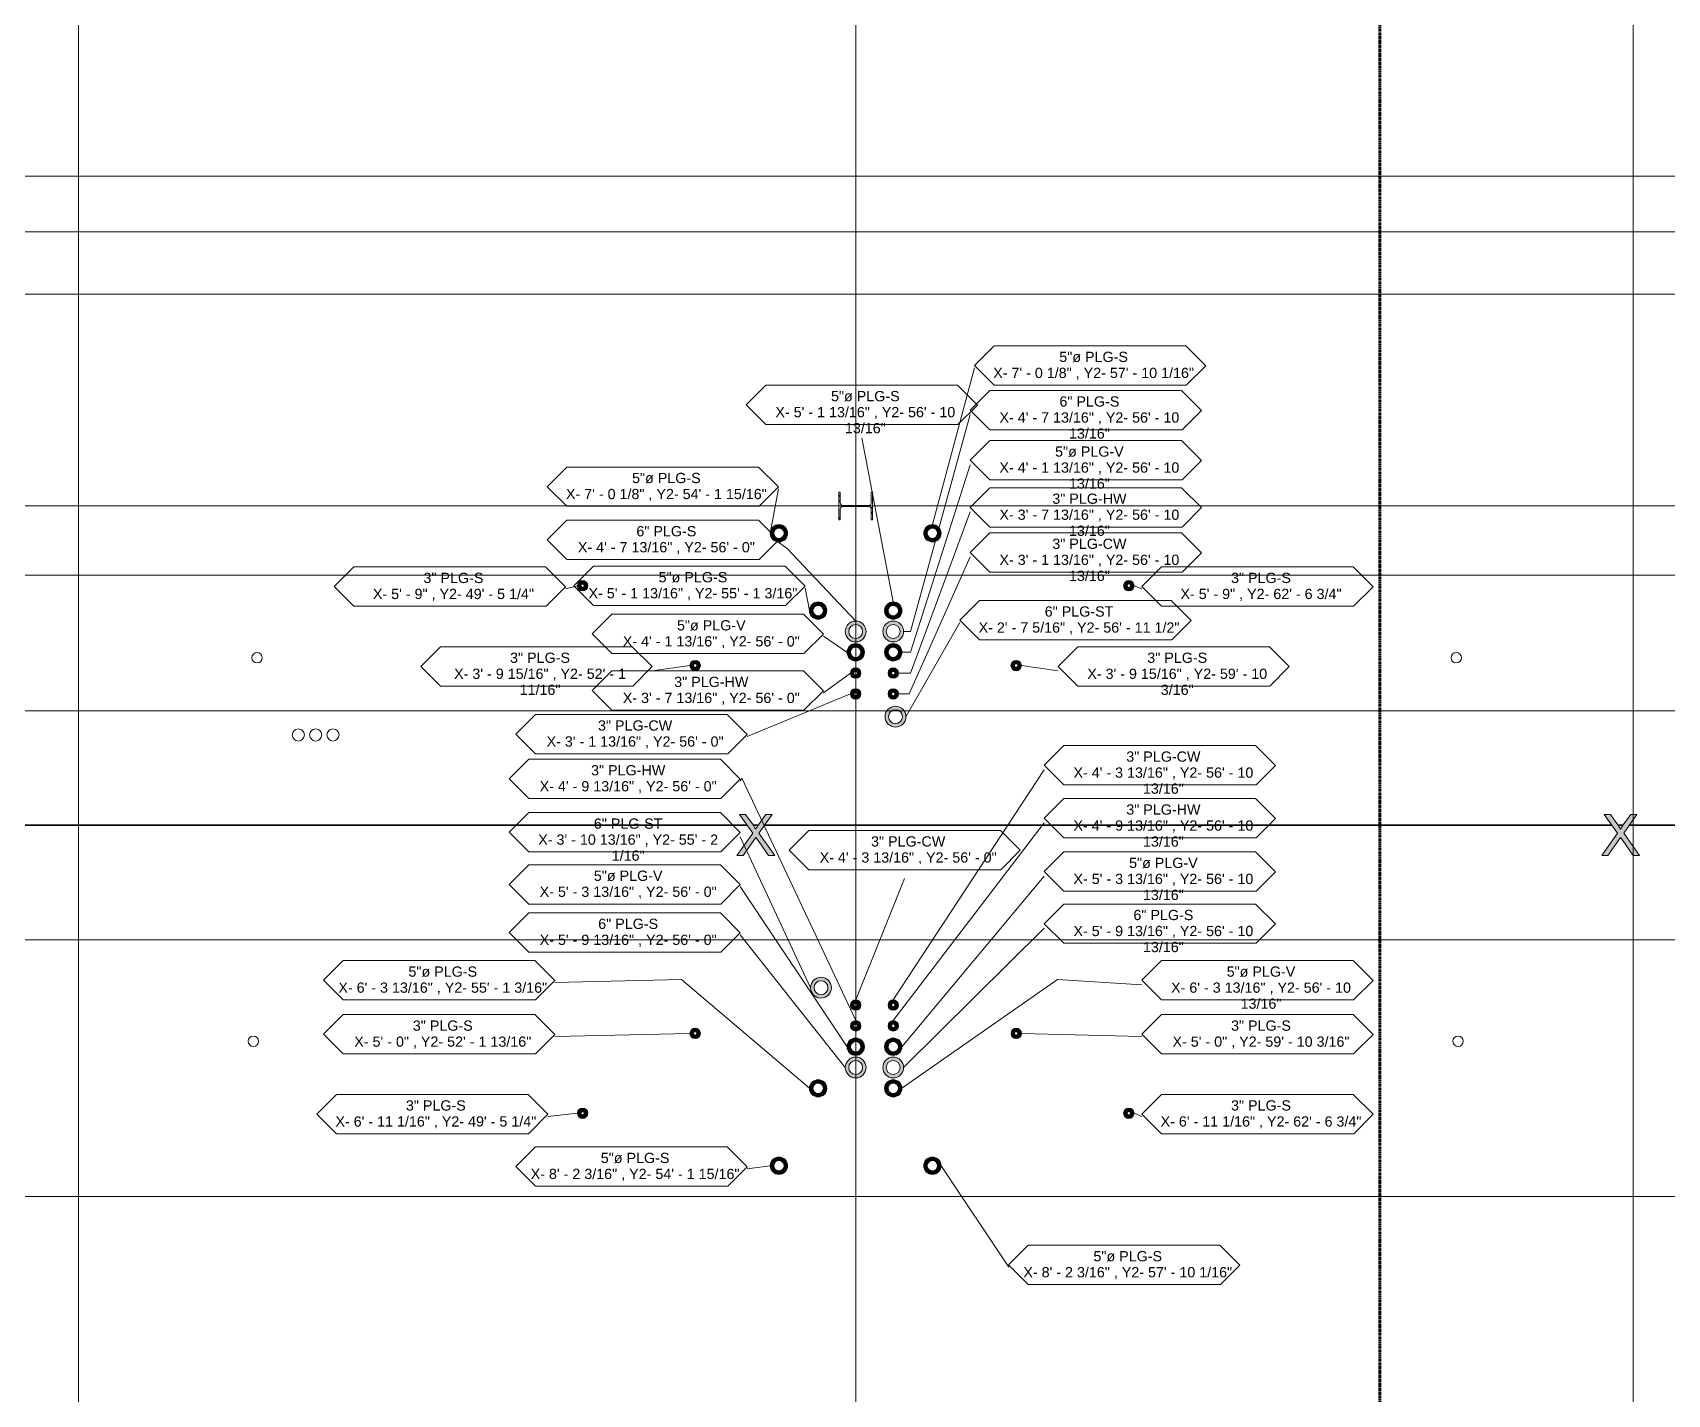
# Model space of a CAD drawing. Header units: inches. Extents: x -3670 to 241, y -250 to 1795.
# Drawn here: x -1473.2 to -1002.1, y 142 to 534.4 of the extents above; entities that cross this region are included whole.
import ezdxf

# ---------------------------------------------------------------- set-up
doc = ezdxf.new("R2010")
doc.units = ezdxf.units.IN
doc.header["$MEASUREMENT"] = 0
doc.linetypes.add('Dash', pattern=[0.25, 0.125, -0.125])
for name, color, linetype, lineweight in [('A-ANNO-MATC', 214, 'Dash', 140), ('A-DETL-MBND', 5, 'Continuous', 9), ('A-FLOR', 252, 'Continuous', 18), ('A-GENM', 13, 'Continuous', 9), ('A-GENM-IDEN', 13, 'Continuous', 9), ('S-COLS', 52, 'Continuous', 9), ('S-GRID', 1, 'Continuous', 9)]:
    doc.layers.add(name, color=color, linetype=linetype, lineweight=lineweight)
doc.styles.add('Arial_1', font='arial.ttf', dxfattribs={"height": 2.950599})

# ---------------------------------------------------------------- blocks, each defined once
blk = doc.blocks.new('W-Wide Flange-Column - W10X33-1036733-01 - SECOND LEVEL - PENENTRATIONS')
at = {"layer": 'S-COLS'}
h = blk.add_hatch(dxfattribs=at)
h.set_pattern_fill('FP_1', color=256, style=0, pattern_type=2)
h.set_pattern_definition([(315, (-398, -1236), (3.167838, 3.167838), []), (315, (-393.2, -1236), (3.167838, 3.167838), [])])
h.paths.add_polyline_path([(-3.98, -4.43), (-3.98, -4.87), (3.98, -4.87), (3.98, -4.43), (0.83, -4.43), (0.35, -4.23), (0.14, -3.74), (0.14, 3.74), (0.35, 4.23), (0.83, 4.43), (3.98, 4.43), (3.98, 4.86), (-3.98, 4.86), (-3.98, 4.43), (-0.84, 4.43), (-0.35, 4.23), (-0.15, 3.74), (-0.15, -3.74), (-0.35, -4.23), (-0.84, -4.43)], flags=0)
for p, q in [((-3.98, 4.86), (3.98, 4.86)), ((-3.98, 4.43), (-3.98, 4.86)), ((3.98, 4.86), (3.98, 4.43)), ((-0.84, 4.43), (-3.98, 4.43)), ((-0.15, -3.74), (-0.15, 3.74)), ((0.14, 3.74), (0.14, -3.74)), ((3.98, 4.43), (0.83, 4.43)), ((-3.98, -4.43), (-0.84, -4.43)), ((-3.98, -4.87), (-3.98, -4.43)), ((0.83, -4.43), (3.98, -4.43)), ((3.98, -4.43), (3.98, -4.87)), ((3.98, -4.87), (-3.98, -4.87))]:
    blk.add_line(p, q, dxfattribs=at)
for centre, start, end in [((-0.84, 3.74), 360, 90), ((0.83, 3.74), 90, 180), ((-0.84, -3.74), 270, 360), ((0.83, -3.74), 180, 270)]:
    blk.add_arc(centre, 0.69, start, end, dxfattribs=at)
blk = doc.blocks.new('TBC_Round Sleeve - Floor or Wall - TBC_Round Sleeve - Floor or Wall-1542574-01 - SECOND LEVEL - PENENTRATIONS')
at = {"layer": 'A-DETL-MBND'}
h = blk.add_hatch(color=256, dxfattribs=at)
h.paths.add_polyline_path([(-2.5, 0), (-2.41, -0.65), (-2.17, -1.25), (-1.77, -1.77), (-1.21, -2.18), (-0.65, -2.41), (0, -2.5), (0.65, -2.41), (1.25, -2.17), (1.77, -1.77), (2.17, -1.25), (2.41, -0.65), (2.5, 0), (2.41, 0.65), (2.17, 1.25), (1.77, 1.77), (1.25, 2.17), (0.65, 2.41), (0, 2.5), (-0.65, 2.41), (-1.25, 2.17), (-1.77, 1.77), (-2.17, 1.25), (-2.41, 0.65)], flags=0)
h.paths.add_polyline_path([(-1.5, 0), (-1.45, 0.39), (-1.3, 0.75), (-1.06, 1.06), (-0.75, 1.3), (-0.39, 1.45), (0, 1.5), (0.39, 1.45), (0.75, 1.3), (1.06, 1.06), (1.3, 0.75), (1.45, 0.39), (1.5, 0), (1.45, -0.39), (1.3, -0.75), (1.06, -1.06), (0.75, -1.3), (0.39, -1.45), (0, -1.5), (-0.39, -1.45), (-0.75, -1.3), (-1.06, -1.06), (-1.3, -0.75), (-1.45, -0.39)], flags=0)
for radius, start, end in [(2.5, 360, 180), (1.5, 0, 180), (2.5, 180, 360), (1.5, 180, 0)]:
    blk.add_arc((0, 0), radius, start, end, dxfattribs=at)
blk = doc.blocks.new('TBC_Round Sleeve - Floor or Wall - TBC_Round Sleeve - Floor or Wall-1542573-01 - SECOND LEVEL - PENENTRATIONS')
at = {"layer": 'A-DETL-MBND'}
h = blk.add_hatch(color=256, dxfattribs=at)
h.paths.add_polyline_path([(-1.5, 0), (-1.45, -0.39), (-1.3, -0.75), (-1.06, -1.06), (-0.75, -1.3), (-0.39, -1.45), (0, -1.5), (0.39, -1.45), (0.75, -1.3), (1.06, -1.06), (1.3, -0.75), (1.45, -0.39), (1.5, 0), (1.45, 0.39), (1.3, 0.75), (1.06, 1.06), (0.75, 1.3), (0.39, 1.45), (0, 1.5), (-0.39, 1.45), (-0.75, 1.3), (-1.06, 1.06), (-1.3, 0.75), (-1.45, 0.39)], flags=0)
h.paths.add_polyline_path([(-0.5, 0), (-0.48, 0.13), (-0.43, 0.25), (-0.35, 0.35), (-0.25, 0.43), (-0.13, 0.48), (0, 0.5), (0.13, 0.48), (0.25, 0.43), (0.35, 0.35), (0.43, 0.25), (0.48, 0.13), (0.5, 0), (0.48, -0.13), (0.43, -0.25), (0.35, -0.35), (0.25, -0.43), (0.13, -0.48), (0, -0.5), (-0.13, -0.48), (-0.25, -0.43), (-0.35, -0.35), (-0.43, -0.25), (-0.48, -0.13)], flags=0)
for radius, start, end in [(1.5, 360, 180), (0.5, 0, 180), (1.5, 180, 360), (0.5, 180, 0)]:
    blk.add_arc((0, 0), radius, start, end, dxfattribs=at)
blk = doc.blocks.new('TBC_Round Sleeve - Floor or Wall - TBC_Round Sleeve - Floor or Wall-1542575-01 - SECOND LEVEL - PENENTRATIONS')
at = {"layer": 'A-DETL-MBND'}
h = blk.add_hatch(color=256, dxfattribs=at)
h.paths.add_polyline_path([(-3, 0), (-2.9, -0.78), (-2.6, -1.5), (-2.12, -2.12), (-1.5, -2.6), (-0.78, -2.9), (0, -3), (0.78, -2.9), (1.5, -2.6), (2.12, -2.12), (2.6, -1.5), (2.9, -0.78), (3, 0), (2.9, 0.78), (2.6, 1.5), (2.12, 2.12), (1.5, 2.6), (0.78, 2.9), (0, 3), (-0.78, 2.9), (-1.5, 2.6), (-2.12, 2.12), (-2.6, 1.5), (-2.9, 0.78), (-2.97, 0.19)], flags=0)
h.paths.add_polyline_path([(-2, 0), (-1.93, 0.52), (-1.73, 1), (-1.41, 1.41), (-1, 1.73), (-0.52, 1.93), (0, 2), (0.52, 1.93), (1, 1.73), (1.41, 1.41), (1.73, 1), (1.93, 0.52), (2, 0), (1.93, -0.52), (1.73, -1), (1.41, -1.41), (1, -1.73), (0.52, -1.93), (0, -2), (-0.52, -1.93), (-1, -1.73), (-1.41, -1.41), (-1.73, -1), (-1.93, -0.52)], flags=0)
for radius, start, end in [(3, 360, 180), (2, 0, 180), (3, 180, 360), (2, 180, 0)]:
    blk.add_arc((0, 0), radius, start, end, dxfattribs=at)
blk = doc.blocks.new('Control_Line - TBC_3D ControlLine_X-1534453-01 - SECOND LEVEL - PENENTRATIONS')
at = {"layer": 'A-GENM'}
h = blk.add_hatch(color=256, dxfattribs=at)
h.paths.add_polyline_path([(3733.2, -0.13), (3735.49, -0.12), (3735.32, 0.13), (3655.53, 0.12), (3655.33, -0.02), (3655.47, -0.13), (3678.65, -0.13)], flags=0)
h.paths.add_polyline_path([(3738, -0.13), (3738, 0.13), (3737.09, 0.12), (3737.24, -0.11), (3737.25, -0.13), (3737.85, -0.13)], flags=0)
h.paths.add_polyline_path([(3653.52, -0.13), (3654, -0.12), (3654.11, -0.06), (3653.85, 0.13), (3491.31, 0.12), (3491.13, -0.13), (3615.68, -0.13)], flags=0)
h.paths.add_polyline_path([(3450.4, -0.13), (3486.29, -0.12), (3486.12, 0.13), (3242.11, 0.12), (3241.93, -0.13), (3442.53, -0.13)], flags=0)
h.paths.add_polyline_path([(3489.34, -0.13), (3489.51, 0.13), (3487.89, 0.12), (3488.04, -0.11), (3488.05, -0.13), (3488.65, -0.13)], flags=0)
h.paths.add_polyline_path([(3238.85, -0.13), (3240.14, -0.12), (3240.31, 0.13), (3238.69, 0.12), (3238.84, -0.11), (3238.85, -0.12)], flags=0)
h.paths.add_polyline_path([(3201.5, 0), (3201.5, 0), (3201.38, 0.13), (2992.9, 0.11), (2992.73, -0.13), (3201.38, -0.12), (3201.47, -0.03)], flags=0)
h.paths.add_polyline_path([(3237.09, -0.13), (3236.92, 0.13), (3201.62, 0.12), (3201.5, 0), (3201.63, -0.13), (3234.8, -0.13)], flags=0)
h.paths.add_polyline_path([(2985.6, -0.13), (2987.89, -0.12), (2987.72, 0.13), (2743.7, 0.11), (2743.53, -0.13), (2923.07, -0.13)], flags=0)
h.paths.add_polyline_path([(2990.94, -0.13), (2991.11, 0.13), (2989.5, 0.11), (2989.64, -0.11), (2989.65, -0.13), (2990.25, -0.13)], flags=0)
h.paths.add_polyline_path([(2741.05, -0.13), (2741.74, -0.12), (2741.91, 0.13), (2740.3, 0.11), (2740.44, -0.11), (2740.45, -0.13)], flags=0)
h.paths.add_polyline_path([(2734.17, -0.13), (2738.69, -0.12), (2738.52, 0.13), (2494.5, 0.11), (2494.33, -0.13), (2702.69, -0.13)], flags=0)
h.paths.add_polyline_path([(2489.49, -0.13), (2489.32, 0.13), (2245.3, 0.11), (2245.13, -0.13), (2487.2, -0.13)], flags=0)
h.paths.add_polyline_path([(2492.54, -0.13), (2492.71, 0.13), (2491.1, 0.11), (2491.24, -0.11), (2491.25, -0.13), (2491.85, -0.13)], flags=0)
h.paths.add_polyline_path([(2240.29, -0.13), (2240.12, 0.13), (1996.1, 0.11), (1995.93, -0.13), (2238, -0.13)], flags=0)
h.paths.add_polyline_path([(2243.34, -0.13), (2243.51, 0.13), (2241.9, 0.11), (2242.04, -0.11), (2242.05, -0.13), (2242.65, -0.13)], flags=0)
h.paths.add_polyline_path([(1991.09, -0.13), (1990.92, 0.13), (1746.9, 0.11), (1746.73, -0.13), (1988.8, -0.13)], flags=0)
h.paths.add_polyline_path([(1992.85, -0.13), (1994.14, -0.11), (1994.31, 0.13), (1992.7, 0.11), (1992.84, -0.11), (1992.85, -0.12)], flags=0)
h.paths.add_polyline_path([(1743.65, -0.13), (1744.94, -0.11), (1745.11, 0.13), (1743.5, 0.11), (1743.64, -0.11), (1743.64, -0.12)], flags=0)
h.paths.add_polyline_path([(1599.5, 0), (1599.37, 0.13), (1497.7, 0.12), (1497.53, -0.13), (1599.39, -0.11), (1599.5, -0.01)], flags=0)
h.paths.add_polyline_path([(1726.73, -0.13), (1741.89, -0.11), (1741.72, 0.13), (1599.62, 0.12), (1599.5, 0), (1599.62, -0.13), (1663.77, -0.13)], flags=0)
h.paths.add_polyline_path([(1474.87, -0.13), (1492.68, -0.11), (1492.52, 0.13), (1248.5, 0.12), (1248.33, -0.13), (1348.94, -0.13)], flags=0)
h.paths.add_polyline_path([(1494.45, -0.13), (1495.74, -0.11), (1495.91, 0.13), (1494.29, 0.12), (1494.44, -0.11), (1494.44, -0.12)], flags=0)
h.paths.add_polyline_path([(1245.25, -0.13), (1246.55, -0.11), (1246.71, 0.13), (1245.09, 0.12), (1245.24, -0.11), (1245.24, -0.12)], flags=0)
h.paths.add_polyline_path([(1223.01, -0.13), (1243.48, -0.11), (1243.32, 0.13), (999.3, 0.12), (999.13, -0.13), (1160.05, -0.13)], flags=0)
h.paths.add_polyline_path([(994.29, -0.13), (994.12, 0.13), (750.11, 0.12), (749.93, -0.13), (992, -0.13)], flags=0)
h.paths.add_polyline_path([(997.34, -0.13), (997.51, 0.13), (995.89, 0.12), (996.04, -0.11), (996.05, -0.13), (996.65, -0.13)], flags=0)
h.paths.add_polyline_path([(747.45, -0.13), (748.15, -0.11), (748.31, 0.13), (746.69, 0.12), (746.84, -0.11), (746.85, -0.13)], flags=0)
h.paths.add_polyline_path([(742.8, -0.13), (745.08, -0.11), (744.92, 0.13), (500.91, 0.12), (500.73, -0.13), (719.29, -0.13)], flags=0)
h.paths.add_polyline_path([(474, 0), (473.87, 0.13), (375.59, 0.12), (375.39, -0.02), (375.54, -0.13), (473.88, -0.12), (474, 0)], flags=0)
h.paths.add_polyline_path([(495.89, -0.13), (495.72, 0.13), (474.12, 0.12), (474, 0), (474.12, -0.13), (493.6, -0.13)], flags=0)
h.paths.add_polyline_path([(498.25, -0.13), (498.94, -0.12), (499.11, 0.13), (497.49, 0.12), (497.64, -0.11), (497.65, -0.13)], flags=0)
h.paths.add_polyline_path([(372.98, -0.13), (374.07, -0.12), (374.17, -0.06), (373.92, 0.13), (251.71, 0.12), (251.53, -0.13), (357.24, -0.13)], flags=0)
h.paths.add_polyline_path([(249.05, -0.13), (249.74, -0.12), (249.91, 0.13), (248.29, 0.12), (248.44, -0.11), (248.45, -0.13)], flags=0)
h.paths.add_polyline_path([(244.4, -0.13), (246.69, -0.12), (246.52, 0.13), (225.59, 0.12), (225.39, -0.02), (225.54, -0.13), (225.88, -0.13)], flags=0)
h.paths.add_polyline_path([(223.58, -0.13), (224.07, -0.12), (224.17, -0.06), (223.92, 0.13), (83.66, 0.12), (83.46, -0.02), (83.61, -0.13), (215.57, -0.13)], flags=0)
h.paths.add_polyline_path([(82.13, -0.13), (82.24, -0.06), (81.98, 0.13), (2.72, 0.12), (2.72, -0.13), (81.65, -0.13)], flags=0)
for points in [[(2248.16, -8.71), (2243.6, -2.29), (2247.42, 3.1), (2245.62, 3.1), (2242.65, -1.1), (2241.92, 0.08), (2239.77, 3.1), (2238, 3.1), (2241.82, -2.27), (2237.26, -8.71), (2239.06, -8.71), (2242.72, -3.54), (2246.38, -8.71)], [(2497.36, -8.71), (2492.8, -2.29), (2496.62, 3.1), (2494.82, 3.1), (2491.85, -1.1), (2491.12, 0.08), (2488.97, 3.1), (2487.2, 3.1), (2491.02, -2.27), (2486.46, -8.71), (2488.26, -8.71), (2491.92, -3.54), (2495.58, -8.71)]]:
    blk.add_hatch(color=256, dxfattribs=at).paths.add_polyline_path(points, flags=0)
for p, q in [((2240.12, 0.13), (1996.11, 0.13)), ((2239.77, 3.1), (2238, 3.1)), ((2238, 3.1), (2241.82, -2.27)), ((2241.92, 0.08), (2239.77, 3.1)), ((2243.51, 0.13), (2241.89, 0.13)), ((2242.65, -1.1), (2241.92, 0.08)), ((2243.49, 0.1), (2242.65, -1.1)), ((2245.62, 3.1), (2243.49, 0.1)), ((2243.6, -2.29), (2247.42, 3.1)), ((2489.32, 0.13), (2245.31, 0.13)), ((2247.42, 3.1), (2245.62, 3.1)), ((2488.97, 3.1), (2487.2, 3.1)), ((2487.2, 3.1), (2491.02, -2.27)), ((2491.12, 0.08), (2488.97, 3.1)), ((2492.71, 0.13), (2491.09, 0.13)), ((2491.85, -1.1), (2491.12, 0.08)), ((2492.69, 0.1), (2491.85, -1.1)), ((2494.82, 3.1), (2492.69, 0.1)), ((2492.8, -2.29), (2496.62, 3.1)), ((2738.52, 0.13), (2494.51, 0.13)), ((2496.62, 3.1), (2494.82, 3.1)), ((1995.93, -0.13), (2240.29, -0.13)), ((2241.82, -2.27), (2237.26, -8.71)), ((2239.06, -8.71), (2242.02, -4.52)), ((2242.02, -4.52), (2242.72, -3.54)), ((2242.05, -0.13), (2243.34, -0.13)), ((2242.72, -3.54), (2243.35, -4.43)), ((2243.35, -4.43), (2246.38, -8.71)), ((2248.16, -8.71), (2243.6, -2.29)), ((2245.13, -0.13), (2489.49, -0.13)), ((2491.02, -2.27), (2486.46, -8.71)), ((2488.26, -8.71), (2491.22, -4.52)), ((2491.22, -4.52), (2491.92, -3.54)), ((2491.25, -0.13), (2492.54, -0.13)), ((2491.92, -3.54), (2492.55, -4.43)), ((2492.55, -4.43), (2495.58, -8.71)), ((2497.36, -8.71), (2492.8, -2.29)), ((2494.33, -0.13), (2738.69, -0.13)), ((2237.26, -8.71), (2239.06, -8.71)), ((2246.38, -8.71), (2248.16, -8.71)), ((2486.46, -8.71), (2488.26, -8.71)), ((2495.58, -8.71), (2497.36, -8.71))]:
    blk.add_line(p, q, dxfattribs=at)
blk = doc.blocks.new('TBC_Sleeve Element Tag_v2 - Sleeves Located-1541821-01 - SECOND LEVEL - PENENTRATIONS')
at = {"layer": 'A-GENM-IDEN'}
for p, q in [((-0.423, 0.029), (-0.6, -0.148)), ((1.303, 0.029), (-0.423, 0.029)), ((1.482, -0.15), (1.303, 0.029)), ((-0.6, -0.148), (-0.423, -0.325)), ((1.307, -0.325), (1.482, -0.15)), ((-0.423, -0.325), (1.307, -0.325))]:
    blk.add_line(p, q, dxfattribs=at)

msp = doc.modelspace()

# ---------------------------------------------------------------- linework, layer by layer
at = {"layer": 'A-ANNO-MATC'}
msp.add_line((-1084.99997, 1750.74758), (-1084.99997, -206.10436), dxfattribs=at)
at = {"layer": 'A-FLOR'}
for centre, radius, start, end in [((-1258.12216, 390.12467), 2.5, 90, 270), ((-1258.12216, 390.12467), 2.5, 270, 90), ((-1213.89216, 390.12467), 2.5, 90, 270), ((-1213.89216, 390.12467), 2.5, 270, 90), ((-1314.69711, 374.99837), 1.5, 90, 270), ((-1314.69711, 374.99837), 1.5, 270, 90), ((-1157.30289, 375.00163), 1.5, 90, 270), ((-1157.30289, 375.00163), 1.5, 270, 90), ((-1246.82297, 367.82289), 2.5, 90, 270), ((-1246.82297, 367.82289), 2.5, 270, 90), ((-1225.19135, 367.82289), 2.5, 90, 270), ((-1225.19135, 367.82289), 2.5, 270, 90), ((-1236.00716, 361.82289), 3, 90, 270), ((-1236.00716, 361.82289), 3, 270, 90), ((-1225.19135, 361.82289), 3, 90, 270), ((-1225.19135, 361.82289), 3, 270, 90), ((-1236.00716, 355.82289), 2.5, 90, 270), ((-1236.00716, 355.82289), 2.5, 270, 90), ((-1225.19135, 355.82289), 2.5, 90, 270), ((-1225.19135, 355.82289), 2.5, 270, 90), ((-1408.50206, 354.25086), 1.5, 90, 270), ((-1408.50206, 354.25086), 1.5, 270, 90), ((-1282.26017, 352.00163), 1.5, 90, 270), ((-1282.26017, 352.00163), 1.5, 270, 90), ((-1189.75415, 352.00163), 1.5, 90, 270), ((-1189.75415, 352.00163), 1.5, 270, 90), ((-1062.93544, 354.25086), 1.5, 90, 270), ((-1062.93544, 354.25086), 1.5, 270, 90), ((-1236.00716, 349.82289), 1.5, 90, 270), ((-1236.00716, 349.82289), 1.5, 270, 90), ((-1225.19135, 349.82289), 1.5, 90, 270), ((-1225.19135, 349.82289), 1.5, 270, 90), ((-1236.00716, 343.82289), 1.5, 90, 270), ((-1236.00716, 343.82289), 1.5, 270, 90), ((-1225.19135, 343.82289), 1.5, 90, 270), ((-1225.19135, 343.82289), 1.5, 270, 90), ((-1224.52407, 337.26957), 3, 90, 270), ((-1224.52407, 337.26957), 3, 270, 90), ((-1396.61342, 332.00401), 1.75, 90, 270), ((-1396.61342, 332.00401), 1.75, 270, 90), ((-1391.61342, 332.00401), 1.75, 90, 270), ((-1391.61342, 332.00401), 1.75, 270, 90), ((-1386.61342, 332.00401), 1.75, 90, 270), ((-1386.61342, 332.00401), 1.75, 270, 90), ((-1246, 259.1743), 3, 90, 270), ((-1246, 259.1743), 3, 270, 90), ((-1236, 254.1743), 1.5, 90, 270), ((-1236, 254.1743), 1.5, 270, 90), ((-1225.18419, 254.1743), 1.5, 90, 270), ((-1225.18419, 254.1743), 1.5, 270, 90), ((-1236, 248.1743), 1.5, 90, 270), ((-1236, 248.1743), 1.5, 270, 90), ((-1225.18419, 248.1743), 1.5, 90, 270), ((-1225.18419, 248.1743), 1.5, 270, 90), ((-1409.57206, 243.75226), 1.5, 90, 270), ((-1409.57206, 243.75226), 1.5, 270, 90), ((-1282.25301, 245.99556), 1.5, 90, 270), ((-1282.25301, 245.99556), 1.5, 270, 90), ((-1189.74699, 245.99556), 1.5, 90, 270), ((-1189.74699, 245.99556), 1.5, 270, 90), ((-1062.42794, 243.75226), 1.5, 90, 270), ((-1062.42794, 243.75226), 1.5, 270, 90), ((-1236, 242.1743), 2.5, 90, 270), ((-1236, 242.1743), 2.5, 270, 90), ((-1225.18419, 242.1743), 2.5, 90, 270), ((-1225.18419, 242.1743), 2.5, 270, 90), ((-1236, 236.1743), 3, 90, 270), ((-1236, 236.1743), 3, 270, 90), ((-1225.18419, 236.1743), 3, 90, 270), ((-1225.18419, 236.1743), 3, 270, 90), ((-1246.81581, 230.1743), 2.5, 90, 270), ((-1246.81581, 230.1743), 2.5, 270, 90), ((-1225.18419, 230.1743), 2.5, 90, 270), ((-1225.18419, 230.1743), 2.5, 270, 90), ((-1314.69711, 222.99837), 1.5, 90, 270), ((-1314.69711, 222.99837), 1.5, 270, 90), ((-1157.30211, 222.99837), 1.5, 90, 270), ((-1157.30211, 222.99837), 1.5, 270, 90), ((-1258.115, 207.87251), 2.5, 90, 270), ((-1258.115, 207.87251), 2.5, 270, 90), ((-1213.885, 207.87251), 2.5, 90, 270), ((-1213.885, 207.87251), 2.5, 270, 90)]:
    msp.add_arc(centre, radius, start, end, dxfattribs=at)
at = {"layer": 'A-GENM-IDEN'}
for p, q in [((-1213.89216, 392.62467), (-1201.75855, 437.80577)), ((-1220.18473, 361.82289), (-1202.9719, 424.30838)), ((-1225.19135, 370.32289), (-1234.23226, 417.64272)), ((-1220.18473, 355.82289), (-1202.9719, 409.87765)), ((-1260.62216, 390.12467), (-1258.266, 402.89965)), ((-1220.18473, 349.82289), (-1202.9719, 396.28885)), ((-1255.79092, 385.72138), (-1258.266, 387.56402)), ((-1236.00716, 364.82289), (-1255.79092, 385.72138)), ((-1220.59851, 343.82289), (-1202.9719, 383.28885)), ((-1316.19711, 374.99837), (-1319.6241, 374.10173)), ((-1249.32297, 367.82289), (-1250.60491, 374.31048)), ((-1155.80289, 375.00163), (-1153.5219, 374.10498)), ((-1221.52407, 337.26957), (-1205.95391, 364.43485)), ((-1238.50716, 355.82289), (-1245.31511, 360.45204)), ((-1222.19135, 361.82289), (-1220.18473, 361.82289)), ((-1222.69135, 355.82289), (-1220.18473, 355.82289)), ((-1283.76017, 352.00163), (-1294.66539, 350.45593)), ((-1237.50716, 349.82289), (-1245.31511, 344.14929)), ((-1223.69135, 349.82289), (-1220.18473, 349.82289)), ((-1188.25415, 352.00163), (-1177.6599, 350.45593)), ((-1237.50716, 343.82289), (-1267.27652, 331.58264)), ((-1223.69135, 343.82289), (-1220.59851, 343.82289)), ((-1225.18419, 255.6743), (-1181.6505, 321.97269)), ((-1268.76494, 319.58133), (-1269.27083, 318.68469)), ((-1236, 249.6743), (-1268.76494, 319.58133)), ((-1225.18419, 249.6743), (-1181.6505, 306.72193)), ((-1249, 259.1743), (-1269.27083, 302.66261)), ((-1238.5, 242.1743), (-1269.27083, 288.28931)), ((-1236, 255.6743), (-1221.89032, 290.62204)), ((-1222.68419, 242.1743), (-1181.6505, 291.34891)), ((-1239, 236.1743), (-1269.27083, 274.4363)), ((-1222.18419, 236.1743), (-1181.6505, 276.32656)), ((-1286.18759, 261.55854), (-1322.69569, 260.6619)), ((-1249.31581, 230.1743), (-1286.18759, 261.55854)), ((-1222.68419, 230.1743), (-1177.86605, 261.55854)), ((-1177.86605, 261.55854), (-1153.5219, 260.01285)), ((-1283.75301, 245.99556), (-1322.69569, 245.09891)), ((-1188.24699, 245.99556), (-1153.5219, 245.09891)), ((-1316.19711, 222.99837), (-1324.69, 222.10173)), ((-1155.80211, 222.99837), (-1153.51474, 222.10173)), ((-1260.615, 207.87251), (-1267.27652, 206.97587)), ((-1211.385, 207.87251), (-1191.91694, 178.65312))]:
    msp.add_line(p, q, dxfattribs=at)
at = {"layer": 'S-GRID'}
for p, q in [((-1460, 1782.99758), (-1460, -238.35436)), ((-1236, 1782.99758), (-1236, -238.35436)), ((-1012, -238.35436), (-1012, 1782.99758)), ((-3580, 493), (228, 493)), ((-3580, 477), (228, 477)), ((-3580, 459), (228, 459)), ((-3580, 398), (228, 398)), ((-3580, 378), (228, 378)), ((-3580, 339), (226, 339)), ((228, 273), (-3580, 273)), ((228, 199), (-3580, 199))]:
    msp.add_line(p, q, dxfattribs=at)

# ---------------------------------------------------------------- block references
at = {"layer": 'A-GENM', "rotation": 90}
for name, p in [('TBC_Round Sleeve - Floor or Wall - TBC_Round Sleeve - Floor or Wall-1542574-01 - SECOND LEVEL - PENENTRATIONS', (-1258.12216, 390.12467)), ('TBC_Round Sleeve - Floor or Wall - TBC_Round Sleeve - Floor or Wall-1542574-01 - SECOND LEVEL - PENENTRATIONS', (-1213.89216, 390.12467)), ('TBC_Round Sleeve - Floor or Wall - TBC_Round Sleeve - Floor or Wall-1542573-01 - SECOND LEVEL - PENENTRATIONS', (-1314.69711, 374.99837)), ('TBC_Round Sleeve - Floor or Wall - TBC_Round Sleeve - Floor or Wall-1542573-01 - SECOND LEVEL - PENENTRATIONS', (-1157.30289, 375.00163)), ('TBC_Round Sleeve - Floor or Wall - TBC_Round Sleeve - Floor or Wall-1542574-01 - SECOND LEVEL - PENENTRATIONS', (-1246.82297, 367.82289)), ('TBC_Round Sleeve - Floor or Wall - TBC_Round Sleeve - Floor or Wall-1542574-01 - SECOND LEVEL - PENENTRATIONS', (-1225.19135, 367.82289)), ('TBC_Round Sleeve - Floor or Wall - TBC_Round Sleeve - Floor or Wall-1542575-01 - SECOND LEVEL - PENENTRATIONS', (-1236.00716, 361.82289)), ('TBC_Round Sleeve - Floor or Wall - TBC_Round Sleeve - Floor or Wall-1542575-01 - SECOND LEVEL - PENENTRATIONS', (-1225.19135, 361.82289)), ('TBC_Round Sleeve - Floor or Wall - TBC_Round Sleeve - Floor or Wall-1542574-01 - SECOND LEVEL - PENENTRATIONS', (-1236.00716, 355.82289)), ('TBC_Round Sleeve - Floor or Wall - TBC_Round Sleeve - Floor or Wall-1542574-01 - SECOND LEVEL - PENENTRATIONS', (-1225.19135, 355.82289)), ('TBC_Round Sleeve - Floor or Wall - TBC_Round Sleeve - Floor or Wall-1542573-01 - SECOND LEVEL - PENENTRATIONS', (-1282.26017, 352.00163)), ('TBC_Round Sleeve - Floor or Wall - TBC_Round Sleeve - Floor or Wall-1542573-01 - SECOND LEVEL - PENENTRATIONS', (-1189.75415, 352.00163)), ('TBC_Round Sleeve - Floor or Wall - TBC_Round Sleeve - Floor or Wall-1542573-01 - SECOND LEVEL - PENENTRATIONS', (-1236.00716, 349.82289)), ('TBC_Round Sleeve - Floor or Wall - TBC_Round Sleeve - Floor or Wall-1542573-01 - SECOND LEVEL - PENENTRATIONS', (-1225.19135, 349.82289)), ('TBC_Round Sleeve - Floor or Wall - TBC_Round Sleeve - Floor or Wall-1542573-01 - SECOND LEVEL - PENENTRATIONS', (-1236.00716, 343.82289)), ('TBC_Round Sleeve - Floor or Wall - TBC_Round Sleeve - Floor or Wall-1542573-01 - SECOND LEVEL - PENENTRATIONS', (-1225.19135, 343.82289)), ('TBC_Round Sleeve - Floor or Wall - TBC_Round Sleeve - Floor or Wall-1542575-01 - SECOND LEVEL - PENENTRATIONS', (-1224.52407, 337.26957)), ('TBC_Round Sleeve - Floor or Wall - TBC_Round Sleeve - Floor or Wall-1542575-01 - SECOND LEVEL - PENENTRATIONS', (-1246, 259.1743)), ('TBC_Round Sleeve - Floor or Wall - TBC_Round Sleeve - Floor or Wall-1542573-01 - SECOND LEVEL - PENENTRATIONS', (-1236, 254.1743)), ('TBC_Round Sleeve - Floor or Wall - TBC_Round Sleeve - Floor or Wall-1542573-01 - SECOND LEVEL - PENENTRATIONS', (-1225.18419, 254.1743)), ('TBC_Round Sleeve - Floor or Wall - TBC_Round Sleeve - Floor or Wall-1542573-01 - SECOND LEVEL - PENENTRATIONS', (-1236, 248.1743)), ('TBC_Round Sleeve - Floor or Wall - TBC_Round Sleeve - Floor or Wall-1542573-01 - SECOND LEVEL - PENENTRATIONS', (-1225.18419, 248.1743)), ('TBC_Round Sleeve - Floor or Wall - TBC_Round Sleeve - Floor or Wall-1542573-01 - SECOND LEVEL - PENENTRATIONS', (-1282.25301, 245.99556)), ('TBC_Round Sleeve - Floor or Wall - TBC_Round Sleeve - Floor or Wall-1542573-01 - SECOND LEVEL - PENENTRATIONS', (-1189.74699, 245.99556)), ('TBC_Round Sleeve - Floor or Wall - TBC_Round Sleeve - Floor or Wall-1542574-01 - SECOND LEVEL - PENENTRATIONS', (-1236, 242.1743)), ('TBC_Round Sleeve - Floor or Wall - TBC_Round Sleeve - Floor or Wall-1542574-01 - SECOND LEVEL - PENENTRATIONS', (-1225.18419, 242.1743)), ('TBC_Round Sleeve - Floor or Wall - TBC_Round Sleeve - Floor or Wall-1542575-01 - SECOND LEVEL - PENENTRATIONS', (-1236, 236.1743)), ('TBC_Round Sleeve - Floor or Wall - TBC_Round Sleeve - Floor or Wall-1542575-01 - SECOND LEVEL - PENENTRATIONS', (-1225.18419, 236.1743)), ('TBC_Round Sleeve - Floor or Wall - TBC_Round Sleeve - Floor or Wall-1542574-01 - SECOND LEVEL - PENENTRATIONS', (-1246.81581, 230.1743)), ('TBC_Round Sleeve - Floor or Wall - TBC_Round Sleeve - Floor or Wall-1542574-01 - SECOND LEVEL - PENENTRATIONS', (-1225.18419, 230.1743)), ('TBC_Round Sleeve - Floor or Wall - TBC_Round Sleeve - Floor or Wall-1542573-01 - SECOND LEVEL - PENENTRATIONS', (-1314.69711, 222.99837)), ('TBC_Round Sleeve - Floor or Wall - TBC_Round Sleeve - Floor or Wall-1542573-01 - SECOND LEVEL - PENENTRATIONS', (-1157.30211, 222.99837)), ('TBC_Round Sleeve - Floor or Wall - TBC_Round Sleeve - Floor or Wall-1542574-01 - SECOND LEVEL - PENENTRATIONS', (-1258.115, 207.87251)), ('TBC_Round Sleeve - Floor or Wall - TBC_Round Sleeve - Floor or Wall-1542574-01 - SECOND LEVEL - PENENTRATIONS', (-1213.885, 207.87251))]:
    msp.add_blockref(name, p, dxfattribs=at)
at = {"layer": 'A-GENM'}
msp.add_blockref('Control_Line - TBC_3D ControlLine_X-1534453-01 - SECOND LEVEL - PENENTRATIONS', (-3507.5, 306), dxfattribs=at)
at = {"layer": 'A-GENM-IDEN', "xscale": 31.99999999999999, "yscale": 31.99999999999999, "zscale": 31.99999999999999}
for p in [(-1182.57164, 443.18769), (-1248.3491, 431.87398), (-1183.78499, 430.33935), (-1183.78499, 415.90861), (-1305.68659, 408.28157), (-1183.78499, 402.31981), (-1305.68659, 392.94593), (-1183.78499, 389.31981), (-1367.0447, 379.48364), (-1298.0255, 379.6924), (-1134.33498, 379.4869), (-1186.767, 369.81676), (-1292.7357, 365.83396), (-1342.08598, 356.4869), (-1158.47299, 356.4869), (-1292.7357, 349.5312), (-1314.69711, 336.96456), (-1162.46358, 328.00366), (-1316.69142, 324.0666), (-1162.46358, 312.75289), (-1316.69142, 308.69358), (-1236.00716, 303.55521), (-1162.46358, 297.37987), (-1316.69142, 293.67123), (-1162.46358, 282.35752), (-1316.69142, 279.81821), (-1370.11628, 266.04381), (-1134.33498, 266.04381), (-1370.11628, 250.48083), (-1134.33498, 250.48083), (-1372.11059, 227.48364), (-1134.32782, 227.48364), (-1314.69711, 212.35778), (-1172.73003, 184.03504)]:
    msp.add_blockref('TBC_Sleeve Element Tag_v2 - Sleeves Located-1541821-01 - SECOND LEVEL - PENENTRATIONS', p, dxfattribs=at)
at = {"layer": 'S-COLS', "rotation": 89.99999999999999}
msp.add_blockref('W-Wide Flange-Column - W10X33-1036733-01 - SECOND LEVEL - PENENTRATIONS', (-1236, 398), dxfattribs=at)

# ---------------------------------------------------------------- texts
at = {"layer": 'A-GENM-IDEN', "char_height": 2.9505988, "attachment_point": 2, "line_spacing_factor": 0.938532, "style": 'Arial_1'}
for s, insert, width in [('5"ø PLG-S\\PX- 7\' - 0 1/8" , Y2- 57\' - 10 1/16"', (-1167.44307, 442.4301), 68.832), ('5"ø PLG-S\\PX- 5\' - 1 13/16" , Y2- 56\' - 10\\P13/16"', (-1233.22053, 431.11639), 61.632), ('6" PLG-S\\PX- 4\' - 7 13/16" , Y2- 56\' - 10\\P13/16"', (-1168.65642, 429.58176), 61.632), ('5"ø PLG-V\\PX- 4\' - 1 13/16" , Y2- 56\' - 10\\P13/16"', (-1168.65642, 415.15102), 61.632), ('5"ø PLG-S\\PX- 7\' - 0 1/8" , Y2- 54\' - 1 15/16"', (-1290.55802, 407.52398), 68.832), ('3" PLG-HW\\PX- 3\' - 7 13/16" , Y2- 56\' - 10\\P13/16"', (-1168.65642, 401.56223), 61.632), ('6" PLG-S\\PX- 4\' - 7 13/16" , Y2- 56\' - 0"', (-1290.55802, 392.18835), 60.624), ('3" PLG-CW\\PX- 3\' - 1 13/16" , Y2- 56\' - 10\\P13/16"', (-1168.65642, 388.56223), 61.632), ('3" PLG-S\\PX- 5\' - 9" , Y2- 49\' - 5 1/4"', (-1351.91613, 378.72605), 55.152), ('5"ø PLG-S\\PX- 5\' - 1 13/16" , Y2- 55\' - 1 3/16"', (-1282.89693, 378.93481), 71.568), ('3" PLG-S\\PX- 5\' - 9" , Y2- 62\' - 6 3/4"', (-1119.20641, 378.72931), 55.152), ('6" PLG-ST\\PX- 2\' - 7 5/16" , Y2- 56\' - 11 1/2"', (-1171.63843, 369.05917), 68.472), ('5"ø PLG-V\\PX- 4\' - 1 13/16" , Y2- 56\' - 0"', (-1277.60713, 365.07637), 60.624), ('3" PLG-S\\PX- 3\' - 9 15/16" , Y2- 52\' - 1\\P11/16"', (-1326.95741, 355.72931), 58.896), ('3" PLG-S\\PX- 3\' - 9 15/16" , Y2- 59\' - 10\\P3/16"', (-1143.34442, 355.72931), 61.632), ('3" PLG-HW\\PX- 3\' - 7 13/16" , Y2- 56\' - 0"', (-1277.60713, 348.77362), 60.624), ('3" PLG-CW\\PX- 3\' - 1 13/16" , Y2- 56\' - 0"', (-1299.56854, 336.20697), 60.624), ('3" PLG-CW\\PX- 4\' - 3 13/16" , Y2- 56\' - 10\\P13/16"', (-1147.33501, 327.24607), 61.632), ('3" PLG-HW\\PX- 4\' - 9 13/16" , Y2- 56\' - 0"', (-1301.56285, 323.30901), 60.624), ('3" PLG-HW\\PX- 4\' - 9 13/16" , Y2- 56\' - 10\\P13/16"', (-1147.33501, 311.9953), 61.632), ('6" PLG-ST\\PX- 3\' - 10 13/16" , Y2- 55\' - 2\\P1/16"', (-1301.56285, 307.93599), 61.632), ('3" PLG-CW\\PX- 4\' - 3 13/16" , Y2- 56\' - 0"', (-1220.87859, 302.79762), 60.624), ('5"ø PLG-V\\PX- 5\' - 3 13/16" , Y2- 56\' - 0"', (-1301.56285, 292.91364), 60.624), ('5"ø PLG-V\\PX- 5\' - 3 13/16" , Y2- 56\' - 10\\P13/16"', (-1147.33501, 296.62228), 61.632), ('6" PLG-S\\PX- 5\' - 9 13/16" , Y2- 56\' - 0"', (-1301.56285, 279.06062), 60.624), ('6" PLG-S\\PX- 5\' - 9 13/16" , Y2- 56\' - 10\\P13/16"', (-1147.33501, 281.59993), 61.632), ('5"ø PLG-S\\PX- 6\' - 3 13/16" , Y2- 55\' - 1 3/16"', (-1354.98771, 265.28622), 71.568), ('5"ø PLG-V\\PX- 6\' - 3 13/16" , Y2- 56\' - 10\\P13/16"', (-1119.20641, 265.28622), 61.632), ('3" PLG-S\\PX- 5\' - 0" , Y2- 52\' - 1 13/16"', (-1354.98771, 249.72324), 60.624), ('3" PLG-S\\PX- 5\' - 0" , Y2- 59\' - 10 3/16"', (-1119.20641, 249.72324), 60.624), ('3" PLG-S\\PX- 6\' - 11 1/16" , Y2- 49\' - 5 1/4"', (-1356.98202, 226.72605), 68.472), ('3" PLG-S\\PX- 6\' - 11 1/16" , Y2- 62\' - 6 3/4"', (-1119.19925, 226.72605), 68.472), ('5"ø PLG-S\\PX- 8\' - 2 3/16" , Y2- 54\' - 1 15/16"', (-1299.56854, 211.60019), 71.568), ('5"ø PLG-S\\PX- 8\' - 2 3/16" , Y2- 57\' - 10 1/16"', (-1157.60146, 183.27745), 71.568)]:
    msp.add_mtext(s, dxfattribs=dict(at, insert=insert, width=width))

doc.saveas('drawing.dxf')
